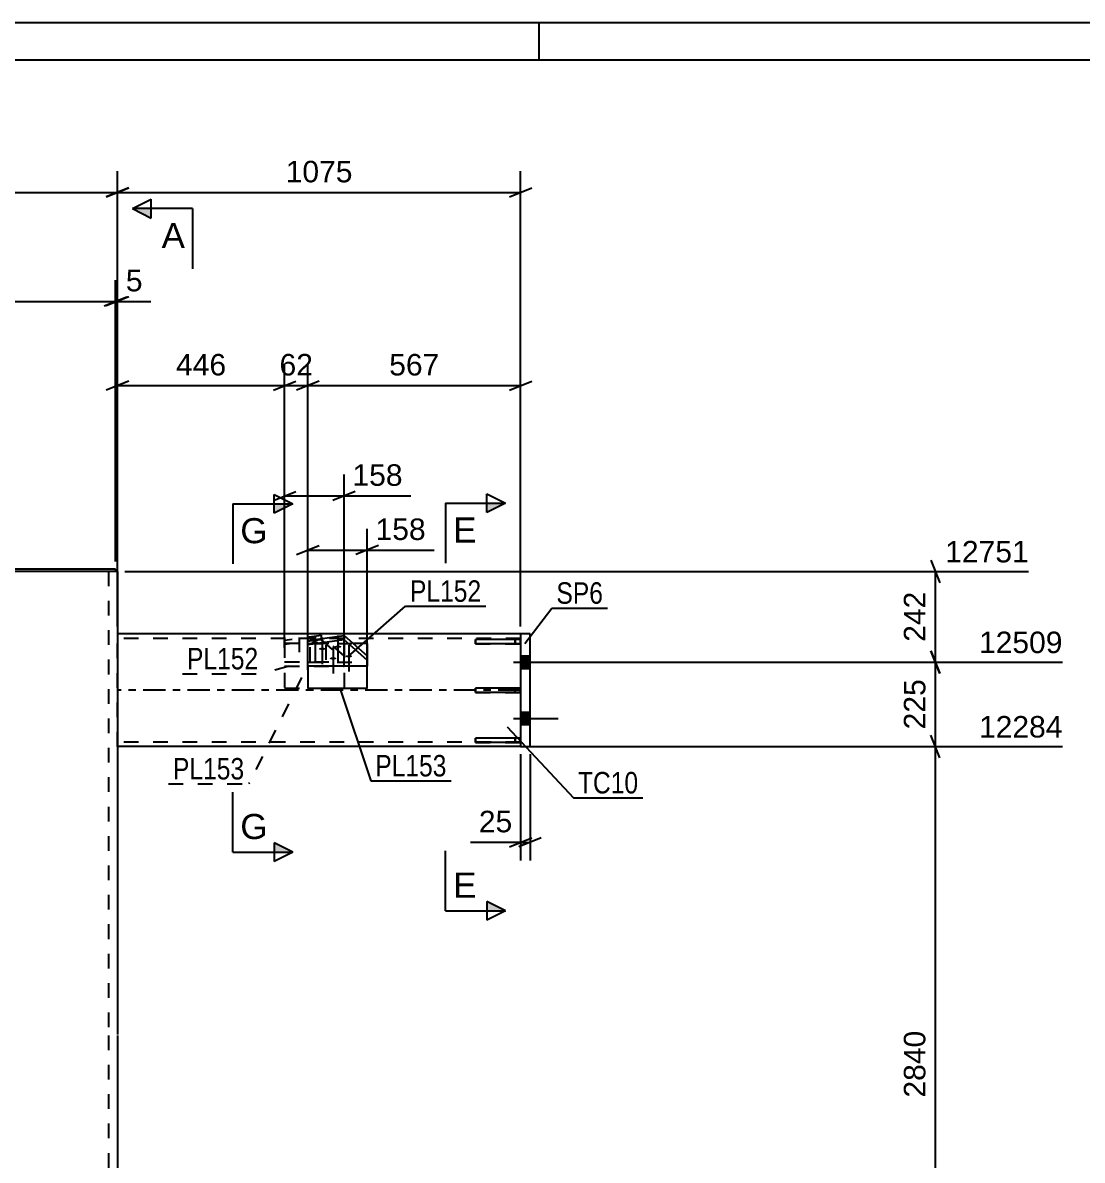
# Model space of a CAD drawing. Header units: millimetres. Extents: x 0 to 841, y 0 to 594.
# Drawn here: x 142.2 to 283.4, y 442.4 to 594 of the extents above; entities that cross this region are included whole.
import ezdxf

# ---------------------------------------------------------------- set-up
doc = ezdxf.new("R2010")
doc.units = ezdxf.units.MM
doc.linetypes.add('DXK_LINE_DOT2', pattern=[3.9198, 1.9599, -1.9599])
doc.linetypes.add('DXK_LINE_DOT3', pattern=[5.9187, 2.979, -0.9799, 0.9799, -0.9799])
doc.styles.add('Arial', font='ARIAL.TTF', dxfattribs={"height": 0.2})
doc.styles.add('Arial Narrow', font='ARIALN.TTF', dxfattribs={"height": 0.2})

# ---------------------------------------------------------------- blocks, each defined once
blk = doc.blocks.new('Unknown-284856622-1130')
at = {"color": 5, "linetype": 'Continuous'}
for p, q in [((841, 594), (0, 594)), ((211, 589), (211, 594)), ((836, 589), (5, 589))]:
    blk.add_line(p, q, dxfattribs=at)
blk = doc.blocks.new('Bolt-284856622-2916 - 2716')
at = {"linetype": 'Continuous'}
for points in [[(208.53, 509.6), (208.53, 507.95), (209.78, 507.95), (209.78, 509.6)], [(208.53, 509.6), (208.53, 507.95), (209.78, 507.95), (209.78, 509.6)], [(208.53, 502.1), (208.53, 500.45), (209.78, 500.45), (209.78, 502.1)], [(208.53, 502.1), (208.53, 500.45), (209.78, 500.45), (209.78, 502.1)]]:
    blk.add_hatch(color=1, dxfattribs=at).paths.add_polyline_path(points)
at = {"color": 1, "linetype": 'Continuous'}
for p, q in [((208.53, 509.6), (209.78, 509.6)), ((208.53, 509.6), (209.78, 509.6)), ((207.58, 508.78), (213.53, 508.78)), ((207.58, 508.78), (213.53, 508.78)), ((208.53, 507.95), (209.78, 507.95)), ((208.53, 507.95), (209.78, 507.95)), ((208.53, 502.1), (209.78, 502.1)), ((208.53, 502.1), (209.78, 502.1)), ((207.58, 501.28), (213.53, 501.28)), ((207.58, 501.28), (213.53, 501.28)), ((208.53, 500.45), (209.78, 500.45)), ((208.53, 500.45), (209.78, 500.45))]:
    blk.add_line(p, q, dxfattribs=at)
blk = doc.blocks.new('Part-284856622-2746 - 2716')
at = {"color": 2, "linetype": 'Continuous'}
for p, q in [((208.53, 512.53), (154.78, 512.53)), ((208.53, 497.53), (154.78, 497.53))]:
    blk.add_line(p, q, dxfattribs=at)
at = {"color": 7, "linetype": 'DXK_LINE_DOT2'}
for p, q in [((154.78, 497.53), (154.78, 512.53)), ((208.53, 512.53), (208.53, 497.53)), ((208.53, 511.93), (154.78, 511.93)), ((208.53, 498.13), (154.78, 498.13))]:
    blk.add_line(p, q, dxfattribs=at)
at = {"color": 7, "linetype": 'DXK_LINE_DOT3'}
blk.add_line((208.53, 505.03), (154.78, 505.03), dxfattribs=at)
blk = doc.blocks.new('Part-284856622-2928 - 2716')
at = {"color": 2, "linetype": 'Continuous'}
for p, q in [((180.16, 511.66), (185, 512.33)), ((185, 511.76), (180.16, 511.1)), ((180.16, 508.23), (180.16, 511.66)), ((185, 512.33), (188.07, 509.61)), ((185, 512.33), (185, 511.76)), ((188.07, 509.05), (185, 511.76)), ((188.07, 509.61), (188.07, 508.23)), ((188.07, 508.23), (180.16, 508.23))]:
    blk.add_line(p, q, dxfattribs=at)
at = {"color": 7, "linetype": 'DXK_LINE_DOT2'}
blk.add_line((180.16, 508.79), (188.07, 508.79), dxfattribs=at)
blk = doc.blocks.new('Part-284856622-2762 - 2716')
at = {"color": 2, "linetype": 'Continuous'}
for p, q in [((208.53, 512.53), (208.53, 497.53)), ((209.78, 512.53), (208.53, 512.53)), ((209.78, 497.53), (209.78, 512.53)), ((208.53, 497.53), (209.78, 497.53))]:
    blk.add_line(p, q, dxfattribs=at)
blk = doc.blocks.new('Part-284856622-2836 - 2716')
at = {"color": 7, "linetype": 'DXK_LINE_DOT2'}
for p, q in [((208.53, 498.65), (202.53, 498.65)), ((202.53, 498.65), (202.53, 498.05)), ((202.53, 498.05), (208.53, 498.05)), ((207.78, 498.65), (207.78, 498.05)), ((208.53, 498.05), (208.53, 498.65))]:
    blk.add_line(p, q, dxfattribs=at)
blk = doc.blocks.new('Part-284856622-2837 - 2716')
at = {"color": 2, "linetype": 'Continuous'}
for p, q in [((208.53, 511.8), (202.53, 511.8)), ((202.53, 511.2), (202.53, 511.8)), ((208.53, 511.2), (202.53, 511.2)), ((208.53, 511.8), (208.53, 511.2))]:
    blk.add_line(p, q, dxfattribs=at)
at = {"color": 7, "linetype": 'DXK_LINE_DOT2'}
blk.add_line((207.78, 511.2), (207.78, 511.8), dxfattribs=at)
blk = doc.blocks.new('Part-284856622-2843 - 2716')
at = {"color": 7, "linetype": 'DXK_LINE_DOT2'}
for p, q in [((208.53, 505.33), (202.53, 505.33)), ((202.53, 505.33), (202.53, 504.73)), ((207.78, 504.73), (207.78, 505.33)), ((208.53, 504.73), (208.53, 505.33)), ((202.53, 504.73), (208.53, 504.73))]:
    blk.add_line(p, q, dxfattribs=at)
blk = doc.blocks.new('Part-284856622-2844 - 2716')
at = {"color": 7, "linetype": 'DXK_LINE_DOT2'}
for p, q in [((208.53, 511.8), (202.53, 511.8)), ((202.53, 511.8), (202.53, 511.2)), ((202.53, 511.2), (208.53, 511.2)), ((207.78, 511.8), (207.78, 511.2)), ((208.53, 511.2), (208.53, 511.8))]:
    blk.add_line(p, q, dxfattribs=at)
blk = doc.blocks.new('Part-284856622-2866 - 2716')
at = {"color": 7, "linetype": 'DXK_LINE_DOT2'}
for p, q in [((177.07, 511.29), (177.07, 505.29)), ((177.07, 511.29), (184.99, 511.29)), ((184.99, 511.29), (184.99, 505.29)), ((177.07, 505.29), (184.99, 505.29))]:
    blk.add_line(p, q, dxfattribs=at)
blk = doc.blocks.new('Part-284856622-2887 - 2716')
at = {"color": 2, "linetype": 'Continuous'}
for p, q in [((105.03, 521.17), (120.32, 521.17)), ((105.03, 521.17), (105.03, 520.87)), ((105.03, 520.87), (106.16, 520.87)), ((154.53, 521.17), (139.32, 521.17)), ((154.53, 520.87), (153.4, 520.87)), ((154.53, 521.17), (154.53, 520.87))]:
    blk.add_line(p, q, dxfattribs=at)
at = {"color": 7, "linetype": 'DXK_LINE_DOT2'}
for p, q in [((153.4, 520.87), (106.16, 520.87)), ((139.32, 521.17), (120.32, 521.17))]:
    blk.add_line(p, q, dxfattribs=at)
blk = doc.blocks.new('Bolt-284856622-2911 - 2716')
at = {"linetype": 'Continuous'}
blk.add_hatch(color=1, dxfattribs=at).paths.add_polyline_path([(181.12, 511.25), (181.03, 511.25), (180.94, 511.26), (180.86, 511.28), (180.79, 511.3), (180.73, 511.32), (180.7, 511.35), (180.68, 511.39), (180.68, 511.42), (180.7, 511.45), (180.73, 511.48), (180.79, 511.5), (180.86, 511.53), (180.94, 511.54), (181.03, 511.55), (181.12, 511.56), (181.22, 511.55), (181.31, 511.54), (181.39, 511.53), (181.46, 511.5), (181.51, 511.48), (181.55, 511.45), (181.57, 511.42), (181.57, 511.39), (181.55, 511.35), (181.51, 511.32), (181.46, 511.3), (181.39, 511.28), (181.31, 511.26), (181.22, 511.25)])
at = {"color": 1, "linetype": 'DXK_LINE_DOT2'}
for p, q in [((179.02, 512.07), (179.02, 508.54)), ((182.55, 511.06), (182.55, 507.54)), ((180.45, 510.79), (180.45, 507.26))]:
    blk.add_line(p, q, dxfattribs=at)
at = {"color": 1, "linetype": 'Continuous'}
blk.add_line((181.12, 512.34), (181.12, 508.82), dxfattribs=at)
blk = doc.blocks.new('Bolt-284856622-2912 - 2716')
at = {"linetype": 'Continuous'}
for points in [[(184.18, 510.98), (184.28, 510.98), (184.37, 510.97), (184.45, 510.95), (184.52, 510.93), (184.57, 510.91), (184.61, 510.88), (184.63, 510.84), (184.63, 510.81), (184.61, 510.78), (184.57, 510.75), (184.52, 510.73), (184.45, 510.7), (184.37, 510.69), (184.28, 510.68), (184.18, 510.67), (184.09, 510.68), (184, 510.69), (183.92, 510.7), (183.85, 510.73), (183.79, 510.75), (183.75, 510.78), (183.73, 510.81), (183.73, 510.84), (183.75, 510.88), (183.79, 510.91), (183.85, 510.93), (183.92, 510.95), (184, 510.97), (184.09, 510.98)], [(182.08, 510.7), (182.18, 510.7), (182.27, 510.69), (182.35, 510.68), (182.42, 510.65), (182.47, 510.63), (182.51, 510.6), (182.53, 510.57), (182.53, 510.53), (182.51, 510.5), (182.47, 510.47), (182.42, 510.45), (182.35, 510.43), (182.27, 510.41), (182.18, 510.4), (182.08, 510.4), (181.99, 510.4), (181.9, 510.41), (181.82, 510.43), (181.75, 510.45), (181.69, 510.47), (181.66, 510.5), (181.64, 510.53), (181.64, 510.57), (181.66, 510.6), (181.69, 510.63), (181.75, 510.65), (181.82, 510.68), (181.9, 510.69), (181.99, 510.7)], [(183.53, 509.43), (183.62, 509.43), (183.71, 509.42), (183.79, 509.4), (183.86, 509.38), (183.92, 509.35), (183.95, 509.32), (183.97, 509.29), (183.97, 509.26), (183.95, 509.23), (183.92, 509.2), (183.86, 509.17), (183.79, 509.15), (183.71, 509.13), (183.62, 509.12), (183.53, 509.12), (183.43, 509.12), (183.34, 509.13), (183.26, 509.15), (183.19, 509.17), (183.14, 509.2), (183.1, 509.23), (183.08, 509.26), (183.08, 509.29), (183.1, 509.32), (183.14, 509.35), (183.19, 509.38), (183.26, 509.4), (183.34, 509.42), (183.43, 509.43)], [(185.63, 509.71), (185.72, 509.7), (185.81, 509.69), (185.89, 509.68), (185.96, 509.66), (186.02, 509.63), (186.05, 509.6), (186.07, 509.57), (186.07, 509.54), (186.05, 509.51), (186.02, 509.48), (185.96, 509.45), (185.89, 509.43), (185.81, 509.41), (185.72, 509.4), (185.63, 509.4), (185.53, 509.4), (185.44, 509.41), (185.36, 509.43), (185.29, 509.45), (185.24, 509.48), (185.2, 509.51), (185.18, 509.54), (185.18, 509.57), (185.2, 509.6), (185.24, 509.63), (185.29, 509.66), (185.36, 509.68), (185.44, 509.69), (185.53, 509.7)]]:
    blk.add_hatch(color=1, dxfattribs=at).paths.add_polyline_path(points)
at = {"color": 1, "linetype": 'Continuous'}
for p, q in [((182.08, 512.05), (182.08, 508.53)), ((184.18, 512.33), (184.18, 508.81)), ((185.63, 511.06), (185.63, 507.53)), ((183.53, 510.78), (183.53, 507.25))]:
    blk.add_line(p, q, dxfattribs=at)
blk = doc.blocks.new('Part-284856622-2923 - 2716')
at = {"color": 7, "linetype": 'DXK_LINE_DOT2'}
for p, q in [((181.96, 512.33), (177.07, 511.67)), ((181.96, 511.77), (177.07, 511.11)), ((177.07, 511.67), (177.07, 508.24)), ((184.99, 509.62), (181.96, 512.33)), ((181.96, 512.33), (181.96, 511.77)), ((181.96, 511.77), (184.99, 509.05)), ((184.99, 508.24), (184.99, 509.62)), ((177.07, 508.8), (184.99, 508.8)), ((177.07, 508.24), (184.99, 508.24))]:
    blk.add_line(p, q, dxfattribs=at)
blk = doc.blocks.new('Part-284856622-2952 - 2716')
at = {"color": 2, "linetype": 'Continuous'}
for p, q in [((153.4, 520.87), (139.32, 520.87)), ((154.78, 520.87), (154.53, 520.87)), ((154.78, 520.87), (154.78, 459.13)), ((154.78, 459.03), (154.78, 350.95))]:
    blk.add_line(p, q, dxfattribs=at)
at = {"color": 7, "linetype": 'DXK_LINE_DOT2'}
for p, q in [((154.53, 520.87), (152.38, 520.87)), ((153.58, 520.87), (153.58, 459.13)), ((153.58, 459.03), (153.58, 350.95))]:
    blk.add_line(p, q, dxfattribs=at)
blk = doc.blocks.new('Part-284856622-2976 - 2716')
at = {"color": 2, "linetype": 'Continuous'}
for p, q in [((208.53, 505.33), (202.53, 505.33)), ((202.53, 504.73), (202.53, 505.33)), ((208.53, 505.33), (208.53, 504.73)), ((208.53, 504.73), (202.53, 504.73))]:
    blk.add_line(p, q, dxfattribs=at)
at = {"color": 7, "linetype": 'DXK_LINE_DOT2'}
blk.add_line((207.78, 504.73), (207.78, 505.33), dxfattribs=at)
blk = doc.blocks.new('Part-284856622-2977 - 2716')
at = {"color": 2, "linetype": 'Continuous'}
for p, q in [((208.53, 498.65), (202.53, 498.65)), ((202.53, 498.05), (202.53, 498.65)), ((208.53, 498.05), (202.53, 498.05)), ((208.53, 498.65), (208.53, 498.05))]:
    blk.add_line(p, q, dxfattribs=at)
at = {"color": 7, "linetype": 'DXK_LINE_DOT2'}
blk.add_line((207.78, 498.05), (207.78, 498.65), dxfattribs=at)
blk = doc.blocks.new('Part-284856622-2988 - 2716')
at = {"color": 7, "linetype": 'DXK_LINE_DOT2'}
for p, q in [((180.16, 508.23), (180.16, 511.28)), ((180.16, 511.28), (186.19, 511.28)), ((188.07, 509.61), (188.07, 508.23))]:
    blk.add_line(p, q, dxfattribs=at)
at = {"color": 2, "linetype": 'Continuous'}
for p, q in [((188.07, 511.28), (186.19, 511.28)), ((188.07, 511.28), (188.07, 509.61)), ((180.16, 508.23), (180.16, 505.28)), ((188.07, 505.28), (188.07, 508.23)), ((188.07, 505.28), (180.16, 505.28))]:
    blk.add_line(p, q, dxfattribs=at)
blk = doc.blocks.new('StraightDimension-284856622-10803 - 2716')
at = {"color": 7, "linetype": 'Continuous'}
for p, q in [((154.78, 513.53), (154.78, 574.23)), ((208.53, 513.53), (208.53, 574.23)), ((156.28, 571.98), (153.28, 570.78)), ((207.03, 570.78), (210.03, 571.98)), ((154.78, 571.38), (208.53, 571.38))]:
    blk.add_line(p, q, dxfattribs=at)
at = {"color": 0}
blk.add_wipeout([(186.7, 572.13), (186.7, 576.33), (176.61, 576.33), (176.61, 572.13)], dxfattribs=at)
at = {"color": 3, "style": 'Arial'}
blk.add_text('1075', height=2.865, dxfattribs=at).set_placement((177.21, 572.73))
blk = doc.blocks.new('StraightDimension-284856622-7644 - 2716')
at = {"color": 7, "linetype": 'Continuous'}
for p, q in [((177.07, 511.52), (177.07, 548.49)), ((180.16, 507.76), (180.16, 548.49)), ((175.57, 545.04), (178.57, 546.24)), ((181.66, 546.24), (178.66, 545.04)), ((177.07, 545.64), (180.16, 545.64))]:
    blk.add_line(p, q, dxfattribs=at)
at = {"color": 0}
blk.add_wipeout([(181.44, 546.39), (181.44, 550.59), (175.79, 550.59), (175.79, 546.39)], dxfattribs=at)
at = {"color": 3, "style": 'Arial'}
blk.add_text('62', height=2.865, dxfattribs=at).set_placement((176.39, 546.99))
blk = doc.blocks.new('StraightDimension-284856622-7643 - 2716')
at = {"color": 7, "linetype": 'Continuous'}
for p, q in [((180.16, 507.76), (180.16, 548.49)), ((208.53, 513.53), (208.53, 548.49)), ((181.66, 546.24), (178.66, 545.04)), ((207.03, 545.04), (210.03, 546.24)), ((180.16, 545.64), (208.53, 545.64))]:
    blk.add_line(p, q, dxfattribs=at)
at = {"color": 0}
blk.add_wipeout([(198.28, 546.39), (198.28, 550.59), (190.41, 550.59), (190.41, 546.39)], dxfattribs=at)
at = {"color": 3, "style": 'Arial'}
blk.add_text('567', height=2.865, dxfattribs=at).set_placement((191.01, 546.99))
blk = doc.blocks.new('StraightDimension-284856622-3155 - 2716')
at = {"color": 7, "linetype": 'Continuous'}
for p, q in [((154.53, 522.17), (154.53, 559.7)), ((154.78, 521.87), (154.78, 559.7)), ((153.03, 556.25), (156.03, 557.45)), ((156.28, 557.45), (153.28, 556.25)), ((154.53, 556.85), (154.78, 556.85))]:
    blk.add_line(p, q, dxfattribs=at)
at = {"color": 0}
blk.add_wipeout([(158.73, 557.6), (158.73, 561.8), (155.3, 561.8), (155.3, 557.6)], dxfattribs=at)
at = {"color": 7, "linetype": 'Continuous'}
blk.add_line((154.78, 556.85), (159.25, 556.85), dxfattribs=at)
blk.add_line((154.78, 556.85), (159.25, 556.85), dxfattribs=at)
at = {"color": 3, "style": 'Arial'}
blk.add_text('5', height=2.87, dxfattribs=at).set_placement((155.9, 558.2))
blk = doc.blocks.new('StraightDimension-284856622-3059 - 2716')
at = {"color": 7, "linetype": 'Continuous'}
for p, q in [((264.43, 496.03), (263.23, 499.03)), ((209.53, 497.53), (280.75, 497.53)), ((263.83, 412.85), (263.83, 497.53)), ((263.23, 414.35), (264.43, 411.35)), ((213.28, 412.85), (274.02, 412.85))]:
    blk.add_line(p, q, dxfattribs=at)
at = {"color": 0, "linetype": 'Continuous'}
blk.add_wipeout([(281.35, 498.13), (281.35, 502.33), (269.03, 502.33), (269.03, 498.13)], dxfattribs=at)
at = {"color": 0}
blk.add_wipeout([(263.08, 460.24), (258.88, 460.24), (258.88, 450.14), (263.08, 450.14)], dxfattribs=at)
at = {"color": 3, "linetype": 'Continuous', "style": 'Arial'}
blk.add_text('12284', height=2.865, dxfattribs=at).set_placement((269.63, 498.73))
at = {"color": 3, "style": 'Arial'}
blk.add_text('2840', height=2.865, rotation=90.0002, dxfattribs=at).set_placement((262.48, 450.74))
blk = doc.blocks.new('StraightDimension-284856622-3083 - 2716')
at = {"color": 7, "linetype": 'Continuous'}
for p, q in [((263.23, 510.28), (264.43, 507.28)), ((213.28, 508.78), (280.75, 508.78)), ((263.83, 497.53), (263.83, 508.78)), ((264.43, 496.03), (263.23, 499.03)), ((209.53, 497.53), (280.75, 497.53))]:
    blk.add_line(p, q, dxfattribs=at)
at = {"color": 0, "linetype": 'Continuous'}
blk.add_wipeout([(281.35, 509.38), (281.35, 513.58), (269.03, 513.58), (269.03, 509.38)], dxfattribs=at)
at = {"color": 0}
blk.add_wipeout([(263.08, 507.09), (258.88, 507.09), (258.88, 499.22), (263.08, 499.22)], dxfattribs=at)
at = {"color": 3, "linetype": 'Continuous', "style": 'Arial'}
blk.add_text('12509', height=2.865, dxfattribs=at).set_placement((269.63, 509.98))
at = {"color": 3, "style": 'Arial'}
blk.add_text('225', height=2.865, rotation=90.0002, dxfattribs=at).set_placement((262.48, 499.82))
blk = doc.blocks.new('StraightDimension-284856622-3090 - 2716')
at = {"color": 7, "linetype": 'Continuous'}
for p, q in [((263.23, 522.37), (264.43, 519.37)), ((155.78, 520.87), (276.25, 520.87)), ((263.83, 508.78), (263.83, 520.87)), ((264.43, 507.28), (263.23, 510.28)), ((213.28, 508.78), (280.75, 508.78))]:
    blk.add_line(p, q, dxfattribs=at)
at = {"color": 0, "linetype": 'Continuous'}
blk.add_wipeout([(276.85, 521.47), (276.85, 525.67), (264.53, 525.67), (264.53, 521.47)], dxfattribs=at)
at = {"color": 0}
blk.add_wipeout([(263.08, 518.76), (258.88, 518.76), (258.88, 510.89), (263.08, 510.89)], dxfattribs=at)
at = {"color": 3, "linetype": 'Continuous', "style": 'Arial'}
blk.add_text('12751', height=2.865, dxfattribs=at).set_placement((265.13, 522.07))
at = {"color": 3, "style": 'Arial'}
blk.add_text('242', height=2.865, rotation=90.0002, dxfattribs=at).set_placement((262.48, 511.49))
blk = doc.blocks.new('StraightDimension-284856622-3126 - 2716')
at = {"color": 7, "linetype": 'Continuous'}
for p, q in [((208.53, 496.53), (208.53, 482.35)), ((209.78, 496.53), (209.78, 482.35)), ((207.03, 484.15), (210.03, 485.35)), ((211.28, 485.35), (208.28, 484.15)), ((208.53, 484.75), (209.78, 484.75))]:
    blk.add_line(p, q, dxfattribs=at)
at = {"color": 0}
blk.add_wipeout([(208, 485.5), (208, 489.7), (202.36, 489.7), (202.36, 485.5)], dxfattribs=at)
at = {"color": 7, "linetype": 'Continuous'}
blk.add_line((208.53, 484.75), (201.83, 484.75), dxfattribs=at)
blk.add_line((208.53, 484.75), (201.83, 484.75), dxfattribs=at)
at = {"color": 3, "style": 'Arial'}
blk.add_text('25', height=2.865, dxfattribs=at).set_placement((202.96, 486.1))
blk = doc.blocks.new('StraightDimension-284856622-3145 - 2716')
at = {"color": 7, "linetype": 'Continuous'}
for p, q in [((105.03, 522.17), (105.03, 559.7)), ((154.53, 522.17), (154.53, 559.7)), ((106.53, 557.45), (103.53, 556.25)), ((105.03, 556.85), (154.53, 556.85)), ((153.03, 556.25), (156.03, 557.45))]:
    blk.add_line(p, q, dxfattribs=at)
at = {"color": 0}
blk.add_wipeout([(133.71, 557.6), (133.71, 561.8), (125.84, 561.8), (125.84, 557.6)], dxfattribs=at)
at = {"color": 3, "style": 'Arial'}
blk.add_text('990', height=2.865, dxfattribs=at).set_placement((126.44, 558.2))
blk = doc.blocks.new('StraightDimension-284856622-7645 - 2716')
at = {"color": 7, "linetype": 'Continuous'}
for p, q in [((154.78, 513.53), (154.78, 548.49)), ((177.07, 511.52), (177.07, 548.49)), ((156.28, 546.24), (153.28, 545.04)), ((175.57, 545.04), (178.57, 546.24)), ((154.78, 545.64), (177.07, 545.64))]:
    blk.add_line(p, q, dxfattribs=at)
at = {"color": 0}
blk.add_wipeout([(169.86, 546.39), (169.86, 550.59), (161.99, 550.59), (161.99, 546.39)], dxfattribs=at)
at = {"color": 3, "style": 'Arial'}
blk.add_text('446', height=2.865, dxfattribs=at).set_placement((162.59, 546.99))
blk = doc.blocks.new('StraightDimension-284856622-10804 - 2716')
at = {"color": 7, "linetype": 'Continuous'}
for p, q in [((104.78, 513.68), (104.78, 574.23)), ((154.78, 513.53), (154.78, 574.23)), ((106.28, 571.98), (103.28, 570.78)), ((153.28, 570.78), (156.28, 571.98)), ((104.78, 571.38), (154.78, 571.38))]:
    blk.add_line(p, q, dxfattribs=at)
at = {"color": 0}
blk.add_wipeout([(134.82, 572.13), (134.82, 576.33), (124.73, 576.33), (124.73, 572.13)], dxfattribs=at)
at = {"color": 3, "style": 'Arial'}
blk.add_text('1000', height=2.865, dxfattribs=at).set_placement((125.33, 572.73))
blk = doc.blocks.new('StraightDimension-284856622-10856 - 2716')
at = {"color": 7, "linetype": 'Continuous'}
for p, q in [((177.07, 510.7), (177.07, 533.78)), ((184.99, 508.65), (184.99, 533.78)), ((175.57, 530.33), (178.57, 531.53)), ((177.07, 530.93), (184.99, 530.93)), ((186.49, 531.53), (183.49, 530.33))]:
    blk.add_line(p, q, dxfattribs=at)
at = {"color": 0}
blk.add_wipeout([(193.39, 531.68), (193.39, 535.88), (185.51, 535.88), (185.51, 531.68)], dxfattribs=at)
at = {"color": 7, "linetype": 'Continuous'}
blk.add_line((184.99, 530.93), (193.91, 530.93), dxfattribs=at)
blk.add_line((184.99, 530.93), (193.91, 530.93), dxfattribs=at)
at = {"color": 3, "style": 'Arial'}
blk.add_text('158', height=2.865, dxfattribs=at).set_placement((186.11, 532.28))
blk = doc.blocks.new('StraightDimension-284856622-10875 - 2716')
at = {"color": 7, "linetype": 'Continuous'}
for p, q in [((180.16, 508.14), (180.16, 526.56)), ((188.07, 508.14), (188.07, 526.56)), ((178.66, 523.11), (181.66, 524.31)), ((180.16, 523.71), (188.07, 523.71)), ((189.57, 524.31), (186.57, 523.11))]:
    blk.add_line(p, q, dxfattribs=at)
at = {"color": 0}
blk.add_wipeout([(196.47, 524.46), (196.47, 528.66), (188.59, 528.66), (188.59, 524.46)], dxfattribs=at)
at = {"color": 7, "linetype": 'Continuous'}
blk.add_line((188.07, 523.71), (196.99, 523.71), dxfattribs=at)
blk.add_line((188.07, 523.71), (196.99, 523.71), dxfattribs=at)
at = {"color": 3, "style": 'Arial'}
blk.add_text('158', height=2.865, dxfattribs=at).set_placement((189.19, 525.06))
blk = doc.blocks.new('Mark-284856622-2862 - 2716')
at = {"color": 0}
blk.add_wipeout([(171.69, 493.14), (171.69, 496.14), (162.19, 496.14), (162.19, 493.14)], dxfattribs=at)
blk.add_wipeout([(171.69, 493.14), (171.69, 496.14), (162.19, 496.14), (162.19, 493.14)], dxfattribs=at)
at = {"color": 30, "linetype": 'DXK_LINE_DOT2'}
for p in [(179.34, 506.75), (161.59, 492.54)]:
    blk.add_line(p, (172.29, 492.54), dxfattribs=at)
at = {"color": 3, "style": 'Arial Narrow'}
blk.add_text('PL153', height=2.863, dxfattribs=at).set_placement((162.19, 493.14))
blk = doc.blocks.new('Mark-284856622-2742 - 2716')
at = {"color": 0}
blk.add_wipeout([(224.2, 491.28), (224.2, 494.28), (216.17, 494.28), (216.17, 491.28)], dxfattribs=at)
blk.add_wipeout([(224.2, 491.28), (224.2, 494.28), (216.17, 494.28), (216.17, 491.28)], dxfattribs=at)
at = {"color": 30, "linetype": 'Continuous'}
for p, q in [((206.72, 500.15), (215.57, 490.68)), ((215.57, 490.68), (224.8, 490.68))]:
    blk.add_line(p, q, dxfattribs=at)
at = {"color": 3, "style": 'Arial Narrow'}
blk.add_text('TC10', height=2.863, dxfattribs=at).set_placement((216.17, 491.28))
blk = doc.blocks.new('Mark-284856622-2758 - 2716')
at = {"color": 0}
blk.add_wipeout([(219.51, 516.56), (219.51, 519.56), (213.3, 519.56), (213.3, 516.56)], dxfattribs=at)
blk.add_wipeout([(219.51, 516.56), (219.51, 519.56), (213.3, 519.56), (213.3, 516.56)], dxfattribs=at)
at = {"color": 30, "linetype": 'Continuous'}
for p, q in [((209.1, 511.25), (212.7, 515.96)), ((212.7, 515.96), (220.11, 515.96))]:
    blk.add_line(p, q, dxfattribs=at)
at = {"color": 3, "style": 'Arial Narrow'}
blk.add_text('SP6', height=2.863, dxfattribs=at).set_placement((213.3, 516.56))
blk = doc.blocks.new('Mark-284856622-2919 - 2716')
at = {"color": 0}
blk.add_wipeout([(173.56, 507.82), (173.56, 510.82), (164.06, 510.82), (164.06, 507.82)], dxfattribs=at)
blk.add_wipeout([(173.56, 507.82), (173.56, 510.82), (164.06, 510.82), (164.06, 507.82)], dxfattribs=at)
at = {"color": 30, "linetype": 'DXK_LINE_DOT2'}
for p in [(177.66, 508.24), (163.46, 507.22)]:
    blk.add_line(p, (174.16, 507.22), dxfattribs=at)
at = {"color": 3, "style": 'Arial Narrow'}
blk.add_text('PL152', height=2.863, dxfattribs=at).set_placement((164.06, 507.82))
blk = doc.blocks.new('Mark-284856622-2924 - 2716')
at = {"color": 0}
blk.add_wipeout([(203.28, 516.82), (203.28, 519.82), (193.78, 519.82), (193.78, 516.82)], dxfattribs=at)
blk.add_wipeout([(203.28, 516.82), (203.28, 519.82), (193.78, 519.82), (193.78, 516.82)], dxfattribs=at)
at = {"color": 30, "linetype": 'Continuous'}
for p, q in [((185.53, 509.55), (193.18, 516.22)), ((193.18, 516.22), (203.88, 516.22))]:
    blk.add_line(p, q, dxfattribs=at)
at = {"color": 3, "style": 'Arial Narrow'}
blk.add_text('PL152', height=2.863, dxfattribs=at).set_placement((193.78, 516.82))
blk = doc.blocks.new('Mark-284856622-2984 - 2716')
at = {"color": 0}
blk.add_wipeout([(198.66, 493.54), (198.66, 496.54), (189.15, 496.54), (189.15, 493.54)], dxfattribs=at)
blk.add_wipeout([(198.66, 493.54), (198.66, 496.54), (189.15, 496.54), (189.15, 493.54)], dxfattribs=at)
at = {"color": 30, "linetype": 'Continuous'}
for p, q in [((184.43, 505.3), (188.55, 492.94)), ((188.55, 492.94), (199.26, 492.94))]:
    blk.add_line(p, q, dxfattribs=at)
at = {"color": 3, "style": 'Arial Narrow'}
blk.add_text('PL153', height=2.863, dxfattribs=at).set_placement((189.15, 493.54))
blk = doc.blocks.new('SectionMark-284856622-3461 - 2716')
at = {"linetype": 'Continuous'}
blk.add_hatch(color=6, dxfattribs=at).paths.add_polyline_path([(159.28, 569.22), (159.28, 567.97), (156.78, 569.22)])
at = {"color": 6, "linetype": 'Continuous'}
for p, q in [((156.78, 569.22), (159.28, 570.47)), ((159.28, 567.97), (159.28, 570.47)), ((164.78, 569.22), (156.78, 569.22)), ((156.78, 569.22), (159.28, 567.97)), ((164.78, 569.22), (164.78, 561.22))]:
    blk.add_line(p, q, dxfattribs=at)
at = {"color": 0, "linetype": 'Continuous'}
blk.add_wipeout([(163.78, 563.97), (163.78, 567.47), (160.67, 567.47), (160.67, 563.97)], dxfattribs=at)
at = {"color": 3, "linetype": 'Continuous', "style": 'Arial'}
blk.add_text('A', height=3.34, dxfattribs=at).set_placement((160.67, 563.97))
blk = doc.blocks.new('SectionMark-284856622-11899 - 2716')
at = {"linetype": 'Continuous'}
for points in [[(204.03, 528.72), (204.03, 529.97), (206.53, 529.97)], [(204.03, 475.63), (204.03, 476.88), (206.53, 475.63)]]:
    blk.add_hatch(color=6, dxfattribs=at).paths.add_polyline_path(points)
at = {"color": 6, "linetype": 'Continuous'}
for p, q in [((204.03, 528.72), (204.03, 531.22)), ((204.03, 531.22), (206.53, 529.97)), ((198.53, 529.97), (198.53, 521.97)), ((198.53, 529.97), (206.53, 529.97)), ((206.53, 529.97), (204.03, 528.72)), ((198.53, 475.63), (198.53, 483.63)), ((206.53, 475.63), (204.03, 476.88)), ((204.03, 476.88), (204.03, 474.38)), ((198.53, 475.63), (206.53, 475.63)), ((206.53, 475.63), (204.03, 474.38))]:
    blk.add_line(p, q, dxfattribs=at)
at = {"color": 0, "linetype": 'Continuous'}
for points in [[(202.64, 524.72), (202.64, 528.22), (199.53, 528.22), (199.53, 524.72)], [(202.64, 477.38), (202.64, 480.88), (199.53, 480.88), (199.53, 477.38)]]:
    blk.add_wipeout(points, dxfattribs=at)
at = {"color": 3, "linetype": 'Continuous', "style": 'Arial'}
for p in [(199.53, 524.72), (199.53, 477.38)]:
    blk.add_text('E', height=3.34, dxfattribs=at).set_placement(p)
blk = doc.blocks.new('SectionMark-284856622-12399 - 2716')
at = {"linetype": 'Continuous'}
for points in [[(175.66, 528.63), (175.66, 529.88), (178.16, 529.88)], [(175.66, 483.45), (175.66, 484.7), (178.16, 483.45)]]:
    blk.add_hatch(color=6, dxfattribs=at).paths.add_polyline_path(points)
at = {"color": 6, "linetype": 'Continuous'}
for p, q in [((175.66, 528.63), (175.66, 531.13)), ((175.66, 531.13), (178.16, 529.88)), ((170.16, 529.88), (170.16, 521.88)), ((170.16, 529.88), (178.16, 529.88)), ((178.16, 529.88), (175.66, 528.63)), ((170.16, 483.45), (170.16, 491.45)), ((178.16, 483.45), (175.66, 484.7)), ((175.66, 484.7), (175.66, 482.2)), ((170.16, 483.45), (178.16, 483.45)), ((178.16, 483.45), (175.66, 482.2))]:
    blk.add_line(p, q, dxfattribs=at)
at = {"color": 0, "linetype": 'Continuous'}
for points in [[(174.79, 524.63), (174.79, 528.13), (171.16, 528.13), (171.16, 524.63)], [(174.79, 485.2), (174.79, 488.7), (171.16, 488.7), (171.16, 485.2)]]:
    blk.add_wipeout(points, dxfattribs=at)
at = {"color": 3, "linetype": 'Continuous', "style": 'Arial'}
for p in [(171.16, 524.63), (171.16, 485.2)]:
    blk.add_text('G', height=3.34, dxfattribs=at).set_placement(p)

msp = doc.modelspace()

# ---------------------------------------------------------------- block references
for name in ['Unknown-284856622-1130', 'Part-284856622-2952 - 2716', 'Part-284856622-2887 - 2716', 'Part-284856622-2746 - 2716', 'Part-284856622-2762 - 2716', 'Part-284856622-2923 - 2716', 'Part-284856622-2866 - 2716', 'Bolt-284856622-2911 - 2716', 'Part-284856622-2928 - 2716', 'Part-284856622-2988 - 2716', 'Bolt-284856622-2912 - 2716', 'Part-284856622-2837 - 2716', 'Part-284856622-2844 - 2716', 'Bolt-284856622-2916 - 2716', 'Part-284856622-2843 - 2716', 'Part-284856622-2976 - 2716', 'Part-284856622-2836 - 2716', 'Part-284856622-2977 - 2716']:
    msp.add_blockref(name, (0, 0))

# ---------------------------------------------------------------- next in the draw order: block references
for name in ['StraightDimension-284856622-10803 - 2716', 'Mark-284856622-2984 - 2716', 'StraightDimension-284856622-3059 - 2716']:
    msp.add_blockref(name, (0, 0))

# ---------------------------------------------------------------- next in the draw order: block references
for name in ['StraightDimension-284856622-3155 - 2716', 'StraightDimension-284856622-7644 - 2716']:
    msp.add_blockref(name, (0, 0))

# ---------------------------------------------------------------- next in the draw order: block references
msp.add_blockref('StraightDimension-284856622-7643 - 2716', (0, 0))

# ---------------------------------------------------------------- next in the draw order: block references
msp.add_blockref('StraightDimension-284856622-3083 - 2716', (0, 0))

# ---------------------------------------------------------------- next in the draw order: block references
for name in ['StraightDimension-284856622-3090 - 2716', 'StraightDimension-284856622-3126 - 2716']:
    msp.add_blockref(name, (0, 0))

# ---------------------------------------------------------------- next in the draw order: block references
for name in ['StraightDimension-284856622-3145 - 2716', 'Mark-284856622-2758 - 2716', 'Mark-284856622-2862 - 2716', 'Mark-284856622-2742 - 2716']:
    msp.add_blockref(name, (0, 0))

# ---------------------------------------------------------------- next in the draw order: block references
msp.add_blockref('StraightDimension-284856622-7645 - 2716', (0, 0))

# ---------------------------------------------------------------- next in the draw order: block references
for name in ['StraightDimension-284856622-10804 - 2716', 'StraightDimension-284856622-10856 - 2716']:
    msp.add_blockref(name, (0, 0))

# ---------------------------------------------------------------- next in the draw order: block references
for name in ['StraightDimension-284856622-10875 - 2716', 'Mark-284856622-2919 - 2716']:
    msp.add_blockref(name, (0, 0))

# ---------------------------------------------------------------- next in the draw order: block references
for name in ['SectionMark-284856622-3461 - 2716', 'SectionMark-284856622-12399 - 2716', 'Mark-284856622-2924 - 2716']:
    msp.add_blockref(name, (0, 0))

# ---------------------------------------------------------------- next in the draw order: block references
msp.add_blockref('SectionMark-284856622-11899 - 2716', (0, 0))

doc.saveas('drawing.dxf')
